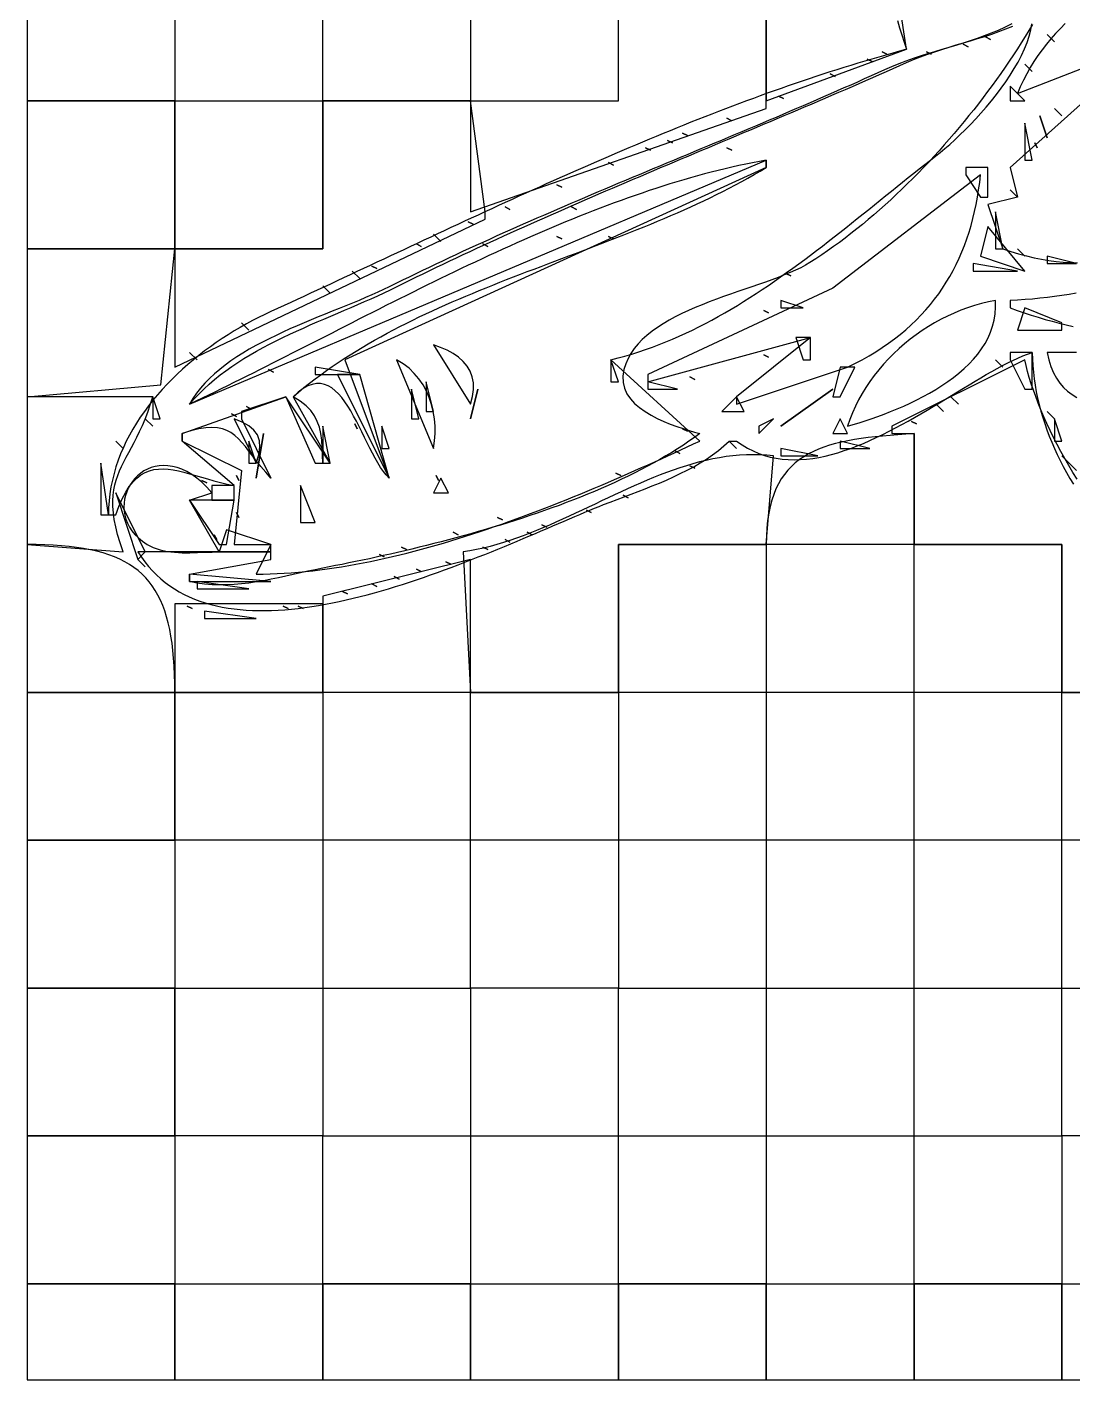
# Model space of a CAD drawing. Extents: x 0 to 320, y 0 to 433.
# Drawn here: x 0 to 141.5, y 0 to 183 of the extents above; entities that cross this region are included whole.
import ezdxf

# ---------------------------------------------------------------- set-up
doc = ezdxf.new("R2010")
doc.units = 0
for name, color, linetype in [('C139', 139, 'CONTINUOUS'), ('C147', 147, 'CONTINUOUS'), ('C157', 157, 'CONTINUOUS'), ('C167', 167, 'CONTINUOUS'), ('C168', 168, 'CONTINUOUS'), ('C178', 178, 'CONTINUOUS'), ('C237', 237, 'CONTINUOUS'), ('C250', 250, 'CONTINUOUS'), ('C251', 251, 'CONTINUOUS'), ('C252', 252, 'CONTINUOUS'), ('C253', 253, 'CONTINUOUS'), ('C254', 254, 'CONTINUOUS'), ('C37', 37, 'CONTINUOUS'), ('C47', 47, 'CONTINUOUS'), ('C59', 59, 'CONTINUOUS'), ('C7', 7, 'CONTINUOUS')]:
    doc.layers.add(name, color=color, linetype=linetype)

msp = doc.modelspace()

# ---------------------------------------------------------------- linework, layer by layer
at = {"layer": 'C139'}
for points in [[(37, 121), (37, 116), (39, 116), (37, 121)], [(55.333332, 122.333336), (55.666668, 121.666664), (55.333332, 122.333336)], [(12, 120), (15, 111), (16, 112), (12, 120)], [(23, 108), (23, 107), (30, 107), (23, 108)]]:
    msp.add_lwpolyline(points, dxfattribs=at)
at = {"layer": 'C147'}
for points in [[(73.666664, 158.666672), (74.333336, 158.333328), (73.666664, 158.666672)], [(52, 134), (52, 130), (53, 130), (52, 134)], [(88.666664, 128.666672), (89.333336, 128.333328), (88.666664, 128.666672)], [(87.666664, 125.666664), (88.333336, 125.333336), (87.666664, 125.666664)], [(25, 121), (25, 119), (28, 119), (28, 121), (25, 121)]]:
    msp.add_lwpolyline(points, dxfattribs=at)
at = {"layer": 'C157'}
for points in [[(102.666664, 149.666672), (103.333336, 149.333328), (102.666664, 149.666672)], [(32.666668, 136.666672), (33.333332, 136.333328), (32.666668, 136.666672)], [(39, 137), (39, 136), (45, 136), (39, 137)], [(30, 127), (30, 124), (31, 124), (30, 127)], [(47.666668, 111.666664), (48.333332, 111.333336), (47.666668, 111.666664)]]:
    msp.add_lwpolyline(points, dxfattribs=at)
at = {"layer": 'C167'}
for points in [[(61, 134), (60, 130), (61, 134)], [(32, 128), (31, 122), (32, 128)]]:
    msp.add_lwpolyline(points, dxfattribs=at)
at = {"layer": 'C168'}
for points in [[(55, 140), (60, 132), (60.2797, 133.0194), (60.4042, 133.973), (60.382, 134.8612), (60.2218, 135.6846), (59.9321, 136.4437), (59.5215, 137.1389), (58.9985, 137.7709), (58.3719, 138.3402), (57.6501, 138.8472), (56.8418, 139.2925), (55.9556, 139.6766), (55, 140)], [(50, 138), (55, 126), (55.1397, 127.0131), (55.2072, 128.0262), (55.2014, 129.0333), (55.1212, 130.0283), (54.9656, 131.0054), (54.7336, 131.9584), (54.424, 132.8815), (54.036, 133.7686), (53.5683, 134.6137), (53.0201, 135.4108), (52.3902, 136.154), (51.6775, 136.8373), (50.8811, 137.4546), (50, 138)], [(42, 136), (49, 122), (45, 136), (42, 136)], [(28, 130), (31, 124), (31.3598, 125.1509), (31.509, 126.1639), (31.4479, 127.0505), (31.1768, 127.8226), (30.696, 128.4918), (30.0061, 129.07), (29.1073, 129.5688), (28, 130)]]:
    msp.add_lwpolyline(points, dxfattribs=at)
at = {"layer": 'C178'}
msp.add_lwpolyline([(22, 119), (26, 113), (27, 113), (28, 119), (22, 119)], dxfattribs=at)
at = {"layer": 'C237'}
msp.add_lwpolyline([(64.666664, 158.666672), (65.333336, 158.333328), (64.666664, 158.666672)], dxfattribs=at)
at = {"layer": 'C250'}
for points in [[(129.666672, 181.666672), (130.333328, 181.333328), (129.666672, 181.666672)], [(121.666664, 179.666672), (122.333336, 179.333328), (121.666664, 179.666672)], [(126.666664, 180.666672), (127.333336, 180.333328), (126.666664, 180.666672)], [(101.666664, 173.666672), (102.333336, 173.333328), (101.666664, 173.666672)], [(94.666664, 170.666672), (95.333336, 170.333328), (94.666664, 170.666672)], [(139, 172), (140, 171), (139, 172)], [(83.666664, 166.666672), (84.333336, 166.333328), (83.666664, 166.666672)], [(86.666664, 167.666672), (87.333336, 167.333328), (86.666664, 167.666672)], [(78.666664, 164.666672), (79.333336, 164.333328), (78.666664, 164.666672)], [(71.666664, 161.666672), (72.333336, 161.333328), (71.666664, 161.666672)], [(71.666664, 154.666672), (72.333336, 154.333328), (71.666664, 154.666672)], [(52.666668, 153.666672), (53.333332, 153.333328), (52.666668, 153.666672)], [(135, 145), (134, 142), (140, 142), (140, 143), (135, 145)], [(79, 138), (79, 135), (80, 135), (79, 138)], [(110, 137), (109, 133), (110, 133), (112, 137), (110, 137)], [(54, 135), (54, 131), (55, 131), (54, 135)], [(84, 135), (84, 134), (88, 134), (84, 135)], [(17, 133), (17, 130), (18, 130), (17, 133)], [(123, 132), (124, 131), (123, 132)], [(101, 130), (99, 129), (99, 128), (101, 130)], [(139, 130), (139, 127), (140, 127), (139, 130)], [(44.333332, 129.333328), (44.666668, 128.666672), (44.333332, 129.333328)], [(79.666664, 122.666664), (80.333336, 122.333336), (79.666664, 122.666664)], [(23.666666, 121.666664), (24.333334, 121.333336), (23.666666, 121.666664)], [(28.333334, 122.333336), (28.666666, 121.666664), (28.333334, 122.333336)], [(28.333334, 117.333336), (28.666666, 116.666664), (28.333334, 117.333336)], [(63.666668, 116.666664), (64.333336, 116.333336), (63.666668, 116.666664)], [(57.666668, 114.666664), (58.333332, 114.333336), (57.666668, 114.666664)], [(50.666668, 112.666664), (51.333332, 112.333336), (50.666668, 112.666664)], [(21.666666, 104.666664), (22.333334, 104.333336), (21.666666, 104.666664)], [(34.666668, 104.666664), (35.333332, 104.333336), (34.666668, 104.666664)], [(24, 104), (24, 103), (31, 103), (24, 104)]]:
    msp.add_lwpolyline(points, dxfattribs=at)
at = {"layer": 'C251'}
for points in [[(138, 182), (139, 181), (138, 182)], [(115.666664, 179.666672), (116.333336, 179.333328), (115.666664, 179.666672)], [(135, 178), (136, 177), (135, 178)], [(137, 171), (138, 168), (137, 171)], [(88.666664, 168.666672), (89.333336, 168.333328), (88.666664, 168.666672)], [(94.666664, 166.666672), (95.333336, 166.333328), (94.666664, 166.666672)], [(127, 164), (127, 163), (129, 160), (130, 160), (130, 164), (127, 164)], [(133, 161), (134, 160), (133, 161)], [(59.666668, 156.666672), (60.333332, 156.333328), (59.666668, 156.666672)], [(55, 155), (56, 154), (55, 155)], [(78.666664, 154.666672), (79.333336, 154.333328), (78.666664, 154.666672)], [(61.666668, 153.666672), (62.333332, 153.333328), (61.666668, 153.666672)], [(128, 151), (128, 150), (134, 150), (128, 151)], [(99.666664, 144.666672), (100.333336, 144.333328), (99.666664, 144.666672)], [(102, 146), (102, 145), (105, 145), (102, 146)], [(29, 143), (30, 142), (29, 143)], [(22, 139), (23, 138), (22, 139)], [(131, 138), (132, 137), (131, 138)], [(89.666664, 135.666672), (90.333336, 135.333328), (89.666664, 135.666672)], [(125, 133), (126, 132), (125, 133)], [(16, 130), (17, 129), (16, 130)], [(27.666666, 130.666672), (28.333334, 130.333328), (27.666666, 130.666672)], [(29.666666, 131.666672), (30.333334, 131.333328), (29.666666, 131.666672)], [(138, 131), (139, 130), (138, 131)], [(40, 129), (40, 124), (41, 124), (40, 129)], [(48, 129), (48, 126), (49, 126), (48, 129)], [(95, 127), (96, 126), (95, 127)], [(110, 127), (110, 126), (114, 126), (110, 127)], [(10, 124), (10, 117), (11, 117), (10, 124)], [(141, 124), (142, 123), (141, 124)], [(56, 122), (55, 120), (57, 120), (56, 122)], [(69.666664, 115.666664), (70.333336, 115.333336), (69.666664, 115.666664)], [(25.333334, 114.333336), (25.666666, 113.666664), (25.333334, 114.333336)], [(27, 115), (26, 112), (33, 112), (33, 113), (27, 115)], [(22, 109), (22, 108), (33, 108), (22, 109)], [(52.666668, 109.666664), (53.333332, 109.333336), (52.666668, 109.666664)], [(42.666668, 106.666664), (43.333332, 106.333336), (42.666668, 106.666664)]]:
    msp.add_lwpolyline(points, dxfattribs=at)
at = {"layer": 'C252'}
for points in [[(133.2519, 183.4165), (132.322, 182.9684), (131.3861, 182.5535), (130.4446, 182.168), (129.498, 181.8077), (128.5469, 181.4689), (127.5917, 181.1474), (126.633, 180.8394), (125.6713, 180.5409), (124.7071, 180.248), (123.7409, 179.9566), (122.7732, 179.6629), (121.8045, 179.3628), (120.8353, 179.0524), (119.8661, 178.7277), (118.8975, 178.3849), (117.9299, 178.0199), (116.9639, 177.6287), (116, 177.2075), (115.0899, 176.7949), (114.1787, 176.3842), (113.2665, 175.9752), (112.3532, 175.5679), (111.439, 175.1621), (110.5238, 174.7579), (109.6077, 174.3551), (108.6907, 173.9538), (107.773, 173.5538), (106.8544, 173.155), (105.935, 172.7575), (105.015, 172.3612), (104.0942, 171.9659), (103.1728, 171.5716), (102.2508, 171.1783), (101.3282, 170.7859), (100.4051, 170.3944), (99.4815, 170.0036), (98.5574, 169.6135), (97.6329, 169.2241), (96.708, 168.8353), (95.7828, 168.447), (94.8572, 168.0591), (93.9314, 167.6716), (93.0053, 167.2845), (92.079, 166.8977), (91.1526, 166.511), (90.226, 166.1245), (89.2994, 165.7381), (88.3727, 165.3517), (87.4459, 164.9653), (86.5192, 164.5787), (85.5926, 164.192), (84.666, 163.805), (83.7396, 163.4178), (82.8133, 163.0302), (81.8873, 162.6421), (80.9615, 162.2536), (80.036, 161.8645), (79.1108, 161.4749), (78.1859, 161.0845), (77.2614, 160.6934), (76.3374, 160.3016), (75.4138, 159.9088), (74.4908, 159.5151), (73.5683, 159.1205), (72.6463, 158.7248), (71.725, 158.3279), (70.8043, 157.9299), (69.8843, 157.5307), (68.965, 157.1301), (68.0465, 156.7282), (67.1288, 156.3249), (66.212, 155.9201), (65.296, 155.5137), (64.3809, 155.1057), (63.4668, 154.696), (62.5536, 154.2845), (61.6415, 153.8713), (60.7304, 153.4562), (59.8205, 153.0392), (58.9116, 152.6201), (58.004, 152.199), (57.0975, 151.7758), (56.1923, 151.3504), (55.2884, 150.9228), (54.3858, 150.4928), (53.4845, 150.0605), (52.5847, 149.6257), (51.6863, 149.1885), (50.7893, 148.7486), (49.8939, 148.3062), (49, 147.8611), (48.2429, 147.4923), (47.4545, 147.1259), (46.6376, 146.7609), (45.7948, 146.3966), (44.9288, 146.0318), (44.0421, 145.6659), (43.1374, 145.2977), (42.2175, 144.9265), (41.2848, 144.5513), (40.3422, 144.1713), (39.3922, 143.7854), (38.4375, 143.3929), (37.4808, 142.9928), (36.5247, 142.5841), (35.5718, 142.1661), (34.6248, 141.7377), (33.6864, 141.2982), (32.7592, 140.8465), (31.8459, 140.3817), (30.949, 139.9031), (30.0714, 139.4096), (29.2156, 138.9003), (28.3842, 138.3744), (27.5799, 137.8309), (26.8055, 137.269), (26.0634, 136.6877), (25.3565, 136.0861), (24.6873, 135.4633), (24.0584, 134.8184), (23.4726, 134.1506), (22.9325, 133.4588), (22.4407, 132.7422), (22, 132), (100, 165), (100, 164), (43, 138), (49, 122), (48.6001, 122.4173), (48.2106, 122.9006), (47.8301, 123.4423), (47.4569, 124.0346), (47.0895, 124.6699), (46.7264, 125.3407), (46.366, 126.0393), (46.0067, 126.7581), (45.6471, 127.4894), (45.2856, 128.2256), (44.9206, 128.9591), (44.5507, 129.6822), (44.1742, 130.3874), (43.7896, 131.0669), (43.3953, 131.7132), (42.9899, 132.3187), (42.5718, 132.8757), (42.1394, 133.3765), (41.6912, 133.8136), (41.2256, 134.1793), (40.7412, 134.466), (40.2363, 134.6661), (39.7094, 134.7719), (39.159, 134.7758), (38.5835, 134.6702), (37.9814, 134.4474), (37.3511, 134.0999), (36.6912, 133.6199), (36, 133), (41, 124), (35, 133), (29, 131), (29, 130), (33, 122), (32.2872, 122.7792), (31.6452, 123.5374), (31.0619, 124.2686), (30.5248, 124.967), (30.0219, 125.6266), (29.5407, 126.2416), (29.069, 126.8061), (28.5945, 127.3142), (28.1051, 127.7601), (27.5883, 128.1378), (27.032, 128.4414), (26.4239, 128.6652), (25.7517, 128.8031), (25.0031, 128.8494), (24.1659, 128.7981), (23.2279, 128.6433), (22.1766, 128.3792), (21, 128), (21, 127), (29, 123), (28, 113), (33, 113), (31, 109), (31.9423, 109.0098), (32.8887, 109.0339), (33.839, 109.072), (34.7931, 109.1239), (35.7506, 109.1892), (36.7115, 109.2678), (37.6756, 109.3593), (38.6426, 109.4635), (39.6125, 109.5802), (40.5849, 109.709), (41.5598, 109.8497), (42.5369, 110.002), (43.516, 110.1657), (44.4971, 110.3405), (45.4798, 110.5262), (46.4639, 110.7224), (47.4494, 110.9289), (48.4361, 111.1455), (49.4236, 111.3719), (50.412, 111.6078), (51.4009, 111.8529), (52.3901, 112.107), (53.3796, 112.3698), (54.3691, 112.6411), (55.3585, 112.9206), (56.3474, 113.2081), (57.3359, 113.5032), (58.3236, 113.8057), (59.3104, 114.1153), (60.2961, 114.4318), (61.2805, 114.7549), (62.2635, 115.0843), (63.2448, 115.4199), (64.2243, 115.7612), (65.2017, 116.1081), (66.177, 116.4603), (67.1499, 116.8175), (68.1202, 117.1794), (69.0877, 117.5459), (70.0523, 117.9165), (71.0138, 118.2912), (71.9719, 118.6695), (72.9266, 119.0512), (73.8775, 119.4362), (74.8246, 119.824), (75.7677, 120.2145), (76.7065, 120.6073), (77.6409, 121.0023), (78.5706, 121.3991), (79.4956, 121.7975), (80.4156, 122.1972), (81.3304, 122.5979), (82.2399, 122.9994), (83.1439, 123.4015), (84.0421, 123.8038), (84.9345, 124.2061), (85.8207, 124.6082), (86.7007, 125.0097), (87.5742, 125.4104), (88.4411, 125.81), (89.3011, 126.2084), (90.1541, 126.6051), (91, 127), (79, 138), (79.9499, 138.2359), (80.8939, 138.4916), (81.8318, 138.7665), (82.7639, 139.0601), (83.6901, 139.3718), (84.6107, 139.7012), (85.5256, 140.0477), (86.435, 140.4108), (87.3388, 140.79), (88.2373, 141.1848), (89.1305, 141.5947), (90.0185, 142.0191), (90.9013, 142.4576), (91.7791, 142.9096), (92.652, 143.3745), (93.5199, 143.852), (94.383, 144.3414), (95.2414, 144.8423), (96.0952, 145.3541), (96.9444, 145.8763), (97.7892, 146.4084), (98.6295, 146.9499), (99.4656, 147.5003), (100.2974, 148.0591), (101.1251, 148.6256), (101.9488, 149.1995), (102.7684, 149.7802), (103.5842, 150.3672), (104.3962, 150.96), (105.2045, 151.558), (106.0091, 152.1608), (106.8102, 152.7678), (107.6078, 153.3784), (108.4021, 153.9923), (109.193, 154.6089), (109.9807, 155.2276), (110.7652, 155.8479), (111.5468, 156.4694), (112.3253, 157.0915), (113.101, 157.7137), (113.8738, 158.3354), (114.6439, 158.9563), (115.4114, 159.5756), (116.1764, 160.193), (116.9389, 160.8079), (117.6989, 161.4198), (118.4567, 162.0282), (119.2123, 162.6325), (119.9657, 163.2323), (120.7171, 163.827), (121.4665, 164.4161), (122.214, 164.9991), (122.9598, 165.5756), (123.5517, 166.0437), (124.177, 166.5637), (124.8305, 167.1321), (125.5071, 167.7455), (126.2017, 168.4005), (126.9093, 169.0937), (127.6245, 169.8216), (128.3425, 170.581), (129.058, 171.3684), (129.7659, 172.1803), (130.4612, 173.0135), (131.1387, 173.8644), (131.7932, 174.7298), (132.4197, 175.6062), (133.0132, 176.4901), (133.5683, 177.3783), (134.0801, 178.2673), (134.5434, 179.1536), (134.9532, 180.034), (135.3042, 180.905), (135.5914, 181.7632), (135.8097, 182.6052), (135.954, 183.4275)], [(136.333328, 167.333328), (136.666672, 166.666672), (136.333328, 167.333328)], [(134, 153), (135, 152), (134, 153)], [(44, 150), (45, 149), (44, 150)], [(40, 148), (41, 147), (40, 148)], [(104, 141), (105, 138), (106, 138), (106, 141), (104, 141)], [(133, 139), (133, 138), (135, 134), (136, 134), (136, 139), (133, 139)], [(138, 139), (138.2258, 137.9911), (138.5141, 137.0741), (138.8618, 136.245), (139.2659, 135.5003), (139.7232, 134.836), (140.2306, 134.2485), (140.7851, 133.7341), (141.3835, 133.2888), (142.0229, 132.9092)], [(142, 139), (138, 139)], [(94, 131), (97, 131), (96, 133), (94, 131)], [(110, 130), (109, 128), (111, 128), (110, 130)], [(119.666664, 129.666672), (120.333336, 129.333328), (119.666664, 129.666672)], [(12, 127), (13, 126), (12, 127)], [(140, 125), (141, 124), (140, 125)], [(26, 112), (22, 119), (25, 120), (24.3138, 120.7571), (23.6291, 121.4183), (22.948, 121.9871), (22.2725, 122.4673), (21.6047, 122.8626), (20.9468, 123.1765), (20.3008, 123.4128), (19.6689, 123.5752), (19.0531, 123.6673), (18.4557, 123.6928), (17.8785, 123.6554), (17.3239, 123.5588), (16.7939, 123.4066), (16.2905, 123.2025), (15.8159, 122.9502), (15.3723, 122.6534), (14.9616, 122.3158), (14.586, 121.9409), (14.2477, 121.5326), (13.9486, 121.0944), (13.691, 120.6301), (13.4769, 120.1433), (13.3084, 119.6377), (13.1877, 119.117), (13.1168, 118.5849), (13.0978, 118.045), (13.1329, 117.501), (13.2242, 116.9566), (13.3737, 116.4154), (13.5836, 115.8812), (13.8559, 115.3576), (14.1928, 114.8483), (14.5964, 114.357), (15.0688, 113.8874), (15.612, 113.443), (16.2283, 113.0277), (17.0762, 112.5977), (17.9906, 112.2869), (18.9575, 112.0777), (19.9626, 111.9528), (20.9917, 111.8948), (22.0305, 111.8864), (23.065, 111.91), (24.0808, 111.9485), (25.0639, 111.9842), (26, 112)], [(89.666664, 123.666664), (90.333336, 123.333336), (89.666664, 123.666664)], [(80.666664, 119.666664), (81.333336, 119.333336), (80.666664, 119.666664)], [(64.666664, 113.666664), (65.333336, 113.333336), (64.666664, 113.666664)], [(61.666668, 112.666664), (62.333332, 112.333336), (61.666668, 112.666664)], [(15, 111), (16, 110), (15, 111)], [(49.666668, 108.666664), (50.333332, 108.333336), (49.666668, 108.666664)], [(46.666668, 107.666664), (47.333332, 107.333336), (46.666668, 107.666664)], [(36.666668, 104.666664), (37.333332, 104.333336), (36.666668, 104.666664)]]:
    msp.add_lwpolyline(points, dxfattribs=at)
at = {"layer": 'C253'}
for points in [[(117.7683, 183.8731), (118.0499, 182.9045), (118.3489, 181.9361), (118.6655, 180.9679), (119, 180), (118.0558, 179.7444), (117.1117, 179.484), (116.1677, 179.2187), (115.2237, 178.9486), (114.2798, 178.6739), (113.3361, 178.3944), (112.3924, 178.1105), (111.4489, 177.822), (110.5055, 177.5291), (109.5622, 177.2319), (108.6191, 176.9304), (107.6762, 176.6246), (106.7335, 176.3148), (105.791, 176.0009), (104.8486, 175.683), (103.9065, 175.3612), (102.9647, 175.0355), (102.0231, 174.7061), (101.0817, 174.373), (100.1406, 174.0362), (99.1998, 173.6959), (98.2593, 173.3522), (97.3191, 173.005), (96.3792, 172.6544), (95.4397, 172.3006), (94.5004, 171.9436), (93.5616, 171.5835), (92.6231, 171.2203), (91.685, 170.8542), (90.7473, 170.4851), (89.81, 170.1132), (88.8731, 169.7386), (87.9367, 169.3612), (87.0007, 168.9813), (86.0651, 168.5988), (85.13, 168.2138), (84.1954, 167.8264), (83.2613, 167.4367), (82.3277, 167.0447), (81.3946, 166.6505), (80.462, 166.2543), (79.53, 165.8559), (78.5985, 165.4556), (77.6676, 165.0535), (76.7373, 164.6494), (75.8075, 164.2437), (74.8784, 163.8362), (73.9499, 163.4272), (73.0219, 163.0166), (72.0947, 162.6045), (71.1681, 162.1911), (70.2421, 161.7763), (69.3168, 161.3603), (68.3923, 160.9431), (67.4684, 160.5247), (66.5452, 160.1054), (65.6227, 159.6851), (64.701, 159.2639), (63.78, 158.8419), (62.8598, 158.4191), (61.9404, 157.9957), (61.0218, 157.5717), (60.1039, 157.1471), (59.1869, 156.7221), (58.2706, 156.2967), (57.3553, 155.871), (56.4407, 155.445), (55.527, 155.0189), (54.6142, 154.5927), (53.7023, 154.1664), (52.7913, 153.7402), (51.8812, 153.3141), (50.9719, 152.8883), (50.0637, 152.4626), (49.1564, 152.0373), (48.25, 151.6125), (47.3446, 151.188), (46.4402, 150.7642), (45.5367, 150.341), (44.6343, 149.9184), (43.7329, 149.4967), (42.8325, 149.0757), (41.9332, 148.6557), (41.0349, 148.2367), (40.1377, 147.8187), (39.2416, 147.4019), (38.3466, 146.9862), (37.4526, 146.5718), (36.5598, 146.1588), (35.6681, 145.7472), (34.7776, 145.3371), (33.8882, 144.9285), (33, 144.5216), (32.1674, 144.1309), (31.3347, 143.7207), (30.503, 143.291), (29.6736, 142.8422), (28.8475, 142.3744), (28.0259, 141.888), (27.21, 141.3832), (26.4009, 140.8602), (25.5998, 140.3194), (24.8078, 139.7608), (24.0261, 139.1849), (23.2558, 138.5918), (22.4982, 137.9817), (21.7542, 137.355), (21.0252, 136.7119), (20.3122, 136.0527), (19.6164, 135.3775), (18.939, 134.6866), (18.2812, 133.9803), (17.6439, 133.2589), (17.0285, 132.5225), (16.4361, 131.7714), (15.8679, 131.006), (15.3249, 130.2263), (14.8083, 129.4327), (14.3194, 128.6255), (13.8592, 127.8048), (13.4289, 126.971), (13.0297, 126.1242), (12.6627, 125.2647), (12.3291, 124.3928), (12.03, 123.5087), (11.7666, 122.6127), (11.54, 121.705), (11.3514, 120.7859), (11.2019, 119.8555), (11.0928, 118.9143), (11.0251, 117.9623), (11, 117), (12, 117), (12.4306, 118.1651), (12.879, 119.1873), (13.3455, 120.0743), (13.8305, 120.8336), (14.3344, 121.4729), (14.8575, 122), (15.4003, 122.4223), (15.9631, 122.7477), (16.5463, 122.9836), (17.1503, 123.1379), (17.7754, 123.218), (18.4221, 123.2318), (19.0907, 123.1868), (19.7816, 123.0906), (20.4951, 122.951), (21.2317, 122.7755), (21.9917, 122.5718), (22.7756, 122.3477), (23.5836, 122.1106), (24.4162, 121.8684), (25.2738, 121.6285), (26.1567, 121.3987), (27.0653, 121.1866), (28, 121), (21, 127), (21, 128), (35, 133), (39, 124), (40, 124), (39.982, 125.0997), (39.9441, 126.1321), (39.8699, 127.1008), (39.7429, 128.0095), (39.5468, 128.8619), (39.2652, 129.6617), (38.8816, 130.4125), (38.3797, 131.118), (37.743, 131.782), (36.9552, 132.4081), (36, 133), (36.7273, 133.6198), (37.4647, 134.2271), (38.212, 134.8221), (38.9688, 135.4052), (39.7348, 135.9766), (40.51, 136.5367), (41.2939, 137.0858), (42.0864, 137.6241), (42.8872, 138.1519), (43.6961, 138.6697), (44.5128, 139.1776), (45.337, 139.6759), (46.1685, 140.165), (47.0071, 140.6452), (47.8525, 141.1168), (48.7045, 141.58), (49.5627, 142.0352), (50.4271, 142.4826), (51.2972, 142.9227), (52.1729, 143.3556), (53.0539, 143.7816), (53.94, 144.2012), (54.8309, 144.6145), (55.7264, 145.0219), (56.6261, 145.4237), (57.53, 145.8201), (58.4376, 146.2116), (59.3489, 146.5983), (60.2634, 146.9806), (61.181, 147.3588), (62.1014, 147.7331), (63.0244, 148.104), (63.9497, 148.4716), (64.8771, 148.8364), (65.8063, 149.1985), (66.7371, 149.5583), (67.6692, 149.9161), (68.6023, 150.2722), (69.5363, 150.6269), (70.4709, 150.9804), (71.4057, 151.3332), (72.3407, 151.6855), (73.2755, 152.0376), (74.2098, 152.3897), (75.1435, 152.7423), (76.0763, 153.0956), (77.0078, 153.4499), (77.938, 153.8055), (78.8665, 154.1627), (79.7931, 154.5218), (80.7175, 154.8831), (81.6394, 155.2469), (82.5587, 155.6135), (83.4751, 155.9832), (84.3883, 156.3564), (85.2981, 156.7333), (86.2043, 157.1141), (87.1065, 157.4993), (88.0045, 157.8891), (88.8981, 158.2839), (89.7871, 158.6838), (90.6712, 159.0893), (91.55, 159.5006), (92.4235, 159.918), (93.2913, 160.3418), (94.1532, 160.7724), (95.0089, 161.21), (95.8583, 161.6549), (96.7009, 162.1075), (97.5367, 162.5679), (98.3653, 163.0366), (99.1864, 163.5139), (100, 164), (100, 165), (99.0768, 164.8309), (98.1522, 164.6518), (97.2262, 164.4626), (96.2989, 164.2638), (95.3702, 164.0553), (94.4403, 163.8374), (93.5091, 163.6102), (92.5769, 163.374), (91.6436, 163.1289), (90.7093, 162.8751), (89.774, 162.6128), (88.8378, 162.3421), (87.9008, 162.0632), (86.963, 161.7763), (86.0244, 161.4816), (85.0853, 161.1793), (84.1455, 160.8695), (83.2051, 160.5524), (82.2643, 160.2282), (81.323, 159.897), (80.3814, 159.5591), (79.4394, 159.2146), (78.4972, 158.8638), (77.5548, 158.5067), (76.6122, 158.1435), (75.6696, 157.7745), (74.7269, 157.3998), (73.7843, 157.0195), (72.8417, 156.634), (71.8993, 156.2432), (70.9572, 155.8475), (70.0152, 155.447), (69.0736, 155.0419), (68.1324, 154.6323), (67.1917, 154.2184), (66.2514, 153.8004), (65.3117, 153.3786), (64.3726, 152.9529), (63.4341, 152.5238), (62.4965, 152.0912), (61.5595, 151.6554), (60.6235, 151.2166), (59.6883, 150.775), (58.7541, 150.3306), (57.821, 149.8838), (56.8889, 149.4347), (55.9579, 148.9834), (55.0282, 148.5301), (54.0997, 148.0751), (53.1725, 147.6184), (52.2467, 147.1603), (51.3223, 146.701), (50.3994, 146.2405), (49.478, 145.7792), (48.5583, 145.3172), (47.6402, 144.8546), (46.7238, 144.3916), (45.8092, 143.9285), (44.8965, 143.4653), (43.9856, 143.0023), (43.0767, 142.5397), (42.1698, 142.0775), (41.265, 141.6161), (40.3623, 141.1555), (39.4618, 140.696), (38.5635, 140.2377), (37.6675, 139.7808), (36.7739, 139.3255), (35.8827, 138.872), (34.994, 138.4204), (34.1078, 137.9709), (33.2242, 137.5238), (32.3433, 137.0791), (31.4651, 136.637), (30.5896, 136.1978), (29.717, 135.7615), (28.8472, 135.3285), (27.9804, 134.8988), (27.1166, 134.4727), (26.2558, 134.0502), (25.3982, 133.6317), (24.5437, 133.2172), (23.6925, 132.807), (22.8445, 132.4012), (22, 132), (22.6184, 132.7151), (23.2663, 133.4052), (23.9423, 134.0715), (24.6449, 134.7148), (25.3727, 135.3362), (26.1241, 135.9366), (26.8977, 136.5171), (27.6921, 137.0786), (28.5057, 137.6222), (29.3372, 138.1488), (30.1849, 138.6594), (31.0476, 139.155), (31.9236, 139.6366), (32.8116, 140.1052), (33.7101, 140.5618), (34.6175, 141.0074), (35.5325, 141.443), (36.4535, 141.8696), (37.3792, 142.2881), (38.308, 142.6996), (39.2384, 143.1051), (40.1691, 143.5055), (41.0985, 143.9019), (42.0251, 144.2952), (42.9476, 144.6864), (43.8644, 145.0766), (44.774, 145.4666), (45.6751, 145.8576), (46.566, 146.2505), (47.4455, 146.6463), (48.3119, 147.046), (49.1639, 147.4506), (50, 147.8611), (50.8958, 148.3073), (51.793, 148.7513), (52.6918, 149.1929), (53.5919, 149.6323), (54.4934, 150.0694), (55.3962, 150.5045), (56.3003, 150.9374), (57.2057, 151.3683), (58.1123, 151.7971), (59.0201, 152.2241), (59.929, 152.6491), (60.8391, 153.0723), (61.7504, 153.4937), (62.6626, 153.9133), (63.5759, 154.3312), (64.4902, 154.7475), (65.4055, 155.1622), (66.3217, 155.5753), (67.2388, 155.987), (68.1567, 156.3972), (69.0755, 156.806), (69.9951, 157.2134), (70.9155, 157.6196), (71.8366, 158.0245), (72.7583, 158.4283), (73.6808, 158.8308), (74.6039, 159.2323), (75.5276, 159.6328), (76.4518, 160.0322), (77.3766, 160.4307), (78.3018, 160.8283), (79.2276, 161.2251), (80.1538, 161.6211), (81.0803, 162.0163), (82.0073, 162.4109), (82.9345, 162.8048), (83.8621, 163.1981), (84.7899, 163.5909), (85.7179, 163.9832), (86.6462, 164.375), (87.5746, 164.7665), (88.5032, 165.1576), (89.4318, 165.5485), (90.3605, 165.9391), (91.2892, 166.3295), (92.218, 166.7197), (93.1467, 167.1099), (94.0753, 167.5001), (95.0038, 167.8903), (95.9322, 168.2805), (96.8604, 168.6708), (97.7885, 169.0613), (98.7162, 169.4521), (99.6437, 169.843), (100.5709, 170.2344), (101.4978, 170.626), (102.4243, 171.0181), (103.3504, 171.4107), (104.2761, 171.8037), (105.2013, 172.1974), (106.1259, 172.5916), (107.0501, 172.9866), (107.9737, 173.3822), (108.8966, 173.7786), (109.819, 174.1759), (110.7406, 174.574), (111.6616, 174.973), (112.5818, 175.373), (113.5013, 175.774), (114.4199, 176.1761), (115.3377, 176.5793), (116.2547, 176.9837), (117.1707, 177.3893), (118.0858, 177.7962), (119, 178.2044), (119.9448, 178.6094), (120.8958, 178.9848), (121.8521, 179.3349), (122.8124, 179.6639), (123.7759, 179.9762), (124.7413, 180.2761), (125.7078, 180.5678), (126.6742, 180.8557), (127.6395, 181.1441), (128.6026, 181.4372), (129.5624, 181.7394), (130.5181, 182.055), (131.4684, 182.3883), (132.4123, 182.7435), (133.3489, 183.1251)], [(136.0424, 183.3565), (135.5451, 182.5316), (135.0359, 181.7053), (134.5148, 180.8779), (133.9823, 180.0498), (133.4385, 179.2215), (132.8836, 178.3933), (132.3178, 177.5657), (131.7415, 176.7391), (131.1549, 175.9139), (130.5581, 175.0906), (129.9514, 174.2695), (129.335, 173.451), (128.7092, 172.6356), (128.0742, 171.8237), (127.4303, 171.0157), (126.7777, 170.212), (126.1165, 169.413), (125.4471, 168.6192), (124.7697, 167.8309), (124.0845, 167.0487), (123.3917, 166.2728), (122.6916, 165.5037), (121.9845, 164.7418), (121.2704, 163.9876), (120.5498, 163.2415), (119.8227, 162.5038), (119.0896, 161.775), (118.3504, 161.0555), (117.6056, 160.3457), (116.8554, 159.646), (116.0999, 158.9569), (115.3395, 158.2788), (114.5743, 157.612), (113.8046, 156.957), (113.0306, 156.3143), (112.2525, 155.6841), (111.4706, 155.067), (110.6852, 154.4634), (109.8964, 153.8736), (109.1045, 153.2981), (108.3097, 152.7373), (107.5122, 152.1916), (106.7124, 151.6615), (105.9104, 151.1473), (105.3162, 150.7956), (104.6683, 150.453), (103.9707, 150.118), (103.2277, 149.7892), (102.4435, 149.4653), (101.6222, 149.1448), (100.768, 148.8263), (99.8852, 148.5084), (98.9779, 148.1897), (98.0503, 147.8689), (97.1067, 147.5445), (96.151, 147.2152), (95.1877, 146.8795), (94.2209, 146.536), (93.2547, 146.1834), (92.2933, 145.8202), (91.341, 145.445), (90.4019, 145.0565), (89.4802, 144.6533), (88.5801, 144.2339), (87.7058, 143.7969), (86.8616, 143.341), (86.0514, 142.8648), (85.2797, 142.3668), (84.5505, 141.8457), (83.868, 141.3), (83.2365, 140.7284), (82.66, 140.1295), (82.1429, 139.5018), (81.6893, 138.844), (81.3034, 138.1547), (80.9894, 137.4324), (80.7515, 136.6759), (80.6052, 135.7682), (80.6366, 134.9211), (80.8289, 134.1323), (81.1652, 133.3996), (81.6288, 132.721), (82.2029, 132.0942), (82.8705, 131.517), (83.615, 130.9873), (84.4196, 130.503), (85.2673, 130.0618), (86.1415, 129.6617), (87.0253, 129.3003), (87.9018, 128.9756), (88.7544, 128.6854), (89.5661, 128.4275), (90.3203, 128.1997), (91, 128), (90.2806, 127.4778), (89.5436, 126.9639), (88.7895, 126.458), (88.019, 125.9602), (87.2326, 125.4703), (86.4308, 124.9884), (85.6142, 124.5143), (84.7833, 124.0481), (83.9388, 123.5895), (83.0812, 123.1387), (82.211, 122.6954), (81.3288, 122.2597), (80.4352, 121.8315), (79.5307, 121.4108), (78.6159, 120.9974), (77.6913, 120.5913), (76.7576, 120.1924), (75.8152, 119.8008), (74.8647, 119.4162), (73.9068, 119.0388), (72.9418, 118.6683), (71.9705, 118.3048), (70.9934, 117.9481), (70.0109, 117.5983), (69.0238, 117.2552), (68.0325, 116.9188), (67.0377, 116.5891), (66.0398, 116.2659), (65.0394, 115.9493), (64.0372, 115.6391), (63.0335, 115.3353), (62.0291, 115.0378), (61.0245, 114.7466), (60.0202, 114.4616), (59.0168, 114.1828), (58.0149, 113.9101), (57.0149, 113.6433), (56.0176, 113.3826), (55.0234, 113.1277), (54.0329, 112.8787), (53.0466, 112.6355), (52.0652, 112.398), (51.0891, 112.1661), (50.119, 111.9399), (49.1554, 111.7191), (48.1988, 111.5039), (47.2499, 111.2941), (46.3091, 111.0896), (45.3771, 110.8904), (44.4544, 110.6965), (43.5415, 110.5077), (42.6391, 110.3241), (41.7476, 110.1455), (40.8677, 109.9718), (40, 109.8032), (38.9968, 109.602), (37.9958, 109.389), (36.9967, 109.1687), (35.9991, 108.9455), (35.0027, 108.7239), (34.0071, 108.5082), (33.012, 108.3029), (32.0171, 108.1125), (31.0219, 107.9413), (30.0262, 107.7939), (29.0296, 107.6746), (28.0318, 107.5878), (27.0324, 107.5381), (26.0311, 107.5298), (25.0275, 107.5675), (24.0214, 107.6554), (23.0123, 107.7981), (22, 108), (22, 109), (33, 111), (33, 112), (15, 112), (15.4613, 111.3076), (15.9458, 110.6513), (16.4531, 110.0305), (16.9825, 109.4444), (17.5335, 108.8926), (18.1055, 108.3743), (18.6979, 107.8889), (19.3103, 107.4358), (19.9419, 107.0144), (20.5923, 106.624), (21.2609, 106.264), (21.9472, 105.9338), (22.6505, 105.6327), (23.3703, 105.3602), (24.1061, 105.1155), (24.8572, 104.8981), (25.6232, 104.7073), (26.4034, 104.5425), (27.1973, 104.403), (28.0043, 104.2883), (28.8239, 104.1977), (29.6555, 104.1306), (30.4985, 104.0863), (31.3524, 104.0642), (32.2166, 104.0637), (33.0906, 104.0842), (33.9737, 104.125), (34.8655, 104.1855), (35.7653, 104.265), (36.6726, 104.363), (37.5869, 104.4788), (38.5075, 104.6117), (39.4339, 104.7613), (40.3656, 104.9267), (41.3019, 105.1074), (42.2424, 105.3028), (43.1864, 105.5122), (44.1334, 105.7349), (45.0828, 105.9705), (46.0341, 106.2182), (46.9867, 106.4774), (47.94, 106.7475), (48.8936, 107.0278), (49.8467, 107.3177), (50.7988, 107.6167), (51.7495, 107.9239), (52.6981, 108.2389), (53.644, 108.5611), (54.5867, 108.8896), (55.5257, 109.224), (56.4603, 109.5637), (57.39, 109.9079), (58.3143, 110.256), (59.2325, 110.6075), (60.1442, 110.9616), (61.0487, 111.3178), (61.9455, 111.6755), (62.8341, 112.0339), (63.7138, 112.3925), (64.5841, 112.7507), (65.4444, 113.1077), (66.2942, 113.463), (67.1329, 113.816), (67.96, 114.166), (68.7748, 114.5124), (69.5769, 114.8546), (70.3656, 115.1918), (71.1404, 115.5236), (71.9008, 115.8493), (72.6461, 116.1682), (73.3758, 116.4797), (74.0894, 116.7831), (74.7863, 117.078), (75.4658, 117.3635), (76.1275, 117.6392), (76.7708, 117.9043), (77.3952, 118.1582), (78, 118.4004), (78.9049, 118.7544), (79.8274, 119.1076), (80.7642, 119.462), (81.7119, 119.8198), (82.6673, 120.1829), (83.627, 120.5535), (84.5878, 120.9337), (85.5464, 121.3255), (86.4994, 121.7311), (87.4436, 122.1524), (88.3756, 122.5917), (89.2923, 123.0509), (90.1902, 123.5322), (91.0661, 124.0377), (91.9167, 124.5693), (92.7387, 125.1293), (93.5287, 125.7197), (94.2836, 126.3425), (95, 127), (96, 127), (96.7286, 126.4928), (97.4699, 126.0472), (98.2235, 125.6612), (98.9886, 125.3328), (99.7646, 125.0602), (100.551, 124.8412), (101.347, 124.6741), (102.1521, 124.5569), (102.9657, 124.4876), (103.7871, 124.4643), (104.6158, 124.4851), (105.4511, 124.548), (106.2924, 124.6511), (107.139, 124.7925), (107.9904, 124.9701), (108.846, 125.1822), (109.7051, 125.4266), (110.5671, 125.7016), (111.4314, 126.0051), (112.2974, 126.3352), (113.1645, 126.69), (114.032, 127.0676), (114.8993, 127.4659), (115.7659, 127.8832), (116.631, 128.3173), (117.4941, 128.7664), (118.3546, 129.2286), (119.2118, 129.7018), (120.0652, 130.1843), (120.9141, 130.674), (121.7579, 131.1689), (122.5959, 131.6672), (123.4277, 132.167), (124.2524, 132.6662), (125.0696, 133.1629), (125.8786, 133.6552), (126.6788, 134.1412), (127.4696, 134.6189), (128.2504, 135.0864), (129.0205, 135.5418), (129.7793, 135.983), (130.5263, 136.4082), (131.2607, 136.8154), (131.982, 137.2028), (132.6896, 137.5682), (133.3829, 137.9099), (134.0611, 138.2259), (134.7238, 138.5141), (135.3703, 138.7728), (136, 139), (136.0244, 138.0971), (136.0759, 137.1995), (136.1541, 136.3071), (136.2583, 135.42), (136.3883, 134.5381), (136.5433, 133.6614), (136.7231, 132.79), (136.927, 131.9239), (137.1546, 131.0631), (137.4054, 130.2076), (137.6789, 129.3574), (137.9746, 128.5125), (138.2921, 127.6729), (138.6308, 126.8387), (138.9903, 126.0098), (139.3701, 125.1863), (139.7696, 124.3682), (140.1885, 123.5555), (140.6261, 122.7482), (141.0821, 121.9462), (141.556, 121.1497)], [(133, 175), (133, 173), (135, 173), (133, 175)], [(84, 136), (84, 135), (106, 141), (96, 133), (96, 132), (111, 137), (112.0019, 137.4935), (112.9715, 138.0045), (113.9091, 138.5328), (114.815, 139.0783), (115.6896, 139.641), (116.5332, 140.2206), (117.3462, 140.8172), (118.129, 141.4307), (118.8818, 142.0609), (119.605, 142.7078), (120.299, 143.3713), (120.9641, 144.0513), (121.6008, 144.7477), (122.2092, 145.4603), (122.7898, 146.1892), (123.343, 146.9343), (123.869, 147.6954), (124.3682, 148.4724), (124.841, 149.2653), (125.2878, 150.0739), (125.7088, 150.8982), (126.1044, 151.7381), (126.475, 152.5936), (126.821, 153.4644), (127.1426, 154.3505), (127.4402, 155.2519), (127.7142, 156.1683), (127.9649, 157.0999), (128.1927, 158.0464), (128.3979, 159.0077), (128.5809, 159.9838), (128.742, 160.9747), (128.8816, 161.98), (129, 163), (109, 147.702927), (84, 136)], [(131, 158), (131, 153), (132, 153), (131, 158)], [(138, 152), (138, 151), (142, 151), (138, 152)], [(111, 129), (111.7665, 129.2243), (112.5618, 129.4679), (113.3819, 129.731), (114.2231, 130.0139), (115.0816, 130.3168), (115.9535, 130.64), (116.835, 130.9836), (117.7224, 131.3479), (118.6119, 131.7332), (119.4996, 132.1397), (120.3817, 132.5677), (121.2545, 133.0173), (122.1141, 133.4889), (122.9567, 133.9826), (123.7786, 134.4987), (124.5759, 135.0375), (125.3448, 135.5992), (126.0815, 136.1839), (126.7823, 136.7921), (127.4432, 137.4238), (128.0606, 138.0795), (128.6306, 138.7591), (129.1493, 139.4632), (129.6131, 140.1918), (130.0181, 140.9451), (130.3604, 141.7236), (130.6364, 142.5273), (130.8421, 143.3566), (130.9738, 144.2116), (131.0277, 145.0927), (131, 146), (130.0559, 145.8161), (129.1163, 145.5923), (128.1827, 145.3296), (127.2565, 145.0288), (126.3391, 144.6911), (125.4321, 144.3173), (124.5368, 143.9086), (123.6546, 143.4658), (122.7871, 142.9901), (121.9356, 142.4823), (121.1017, 141.9435), (120.2867, 141.3746), (119.492, 140.7768), (118.7192, 140.1508), (117.9697, 139.4978), (117.2449, 138.8188), (116.5463, 138.1147), (115.8752, 137.3866), (115.2332, 136.6353), (114.6217, 135.862), (114.0421, 135.0676), (113.4958, 134.2531), (112.9844, 133.4195), (112.5093, 132.5679), (112.0718, 131.6991), (111.6734, 130.8141), (111.3157, 129.9141), (111, 129)], [(102, 129), (109, 134), (102, 129)], [(75.666664, 117.666664), (76.333336, 117.333336), (75.666664, 117.666664)], [(67.666664, 114.666664), (68.333336, 114.333336), (67.666664, 114.666664)], [(56.666668, 110.666664), (57.333332, 110.333336), (56.666668, 110.666664)]]:
    msp.add_lwpolyline(points, dxfattribs=at)
at = {"layer": 'C254'}
for points in [[(20, 193), (20, 173), (40, 173), (40, 193)], [(60, 193), (60, 173), (80, 173), (80, 193)], [(100, 193), (100, 173), (119, 180), (117, 193), (100, 193)], [(0, 173), (0, 153), (20, 153), (20, 173), (0, 173)], [(40, 173), (40, 153), (20, 153), (20, 137), (62, 157), (62, 158), (60, 173), (40, 173)], [(142.0715, 121.8254), (141.4964, 122.7627), (140.9377, 123.7049), (140.3965, 124.6501), (139.8735, 125.5967), (139.3698, 126.5428), (138.8864, 127.4867), (138.424, 128.4267), (137.9837, 129.3609), (137.5665, 130.2876), (137.1731, 131.2051), (136.8046, 132.1115), (136.4619, 133.0052), (136.146, 133.8843), (135.8577, 134.7471), (135.598, 135.5918), (135.3679, 136.4167), (135.1682, 137.22), (135, 138), (117, 129)], [(0, 133), (0, 113), (13, 112), (12.5913, 113.2161), (12.2588, 114.3451), (11.9984, 115.3938), (11.8063, 116.3689), (11.6787, 117.2773), (11.6116, 118.1258), (11.6011, 118.9212), (11.6435, 119.6703), (11.7347, 120.38), (11.8709, 121.0569), (12.0482, 121.708), (12.2627, 122.34), (12.5106, 122.9598), (12.788, 123.5741), (13.0909, 124.1898), (13.4155, 124.8137), (13.7579, 125.4526), (14.1143, 126.1132), (14.4806, 126.8025), (14.8532, 127.5271), (15.228, 128.294), (15.6011, 129.1099), (15.9688, 129.9817), (16.3271, 130.916), (16.6721, 131.9199), (17, 133), (0, 133)], [(117, 129), (117, 128), (120, 128), (120, 113), (140, 113), (140, 93), (160, 93)], [(59, 112), (60, 93), (80, 93), (80, 113), (100, 113), (101, 125), (100.0724, 125.0898), (99.1487, 125.1423), (98.2287, 125.1588), (97.3123, 125.1407), (96.3992, 125.0896), (95.4893, 125.0068), (94.5824, 124.8937), (93.6785, 124.7518), (92.7773, 124.5825), (91.8787, 124.3873), (90.9824, 124.1675), (90.0885, 123.9246), (89.1967, 123.6601), (88.3068, 123.3754), (87.4187, 123.0719), (86.5322, 122.751), (85.6472, 122.4141), (84.7635, 122.0628), (83.881, 121.6984), (82.9995, 121.3224), (82.1188, 120.9361), (81.2388, 120.5411), (80.3593, 120.1387), (79.4802, 119.7304), (78.6013, 119.3177), (77.7225, 118.9018), (76.8436, 118.4844), (75.9644, 118.0668), (75.0848, 117.6504), (74.2046, 117.2367), (73.3236, 116.8271), (72.4418, 116.423), (71.5589, 116.0259), (70.6748, 115.6372), (69.7894, 115.2584), (68.9024, 114.8908), (68.0138, 114.5359), (67.1233, 114.1951), (66.2308, 113.8699), (65.3361, 113.5616), (64.4392, 113.2718), (63.5397, 113.0019), (62.6377, 112.7532), (61.7328, 112.5272), (60.825, 112.3254), (59.9141, 112.1492), (59, 112)], [(102, 126), (102, 125), (107, 125), (102, 126)], [(100, 113), (100, 93), (80, 93), (80, 73), (60, 73), (60, 93), (40, 93), (40, 73), (20, 73), (20, 53), (40, 53), (40, 33), (20, 33), (20, 13), (40, 13), (40, 33), (60, 33), (60, 13), (80, 13), (80, 33), (100, 33), (100, 13), (120, 13), (120, 33), (140, 33), (140, 13), (160, 13)], [(160, 73), (140, 73), (140, 93), (120, 93), (120, 113), (100, 113)], [(20, 105), (20, 93), (40, 93), (40, 105), (20, 105)], [(0, 93), (0, 73), (20, 73), (20, 93), (0, 93)], [(100, 73), (100, 53), (120, 53), (120, 73), (100, 73)], [(0, 53), (0, 33), (20, 33), (20, 53), (0, 53)], [(160, 33), (140, 33), (140, 53), (160, 53)], [(0, 13), (0, 0), (20, 0), (20, 13), (0, 13)], [(40, 13), (40, 0), (60, 0), (60, 13), (40, 13)], [(80, 13), (80, 0), (100, 0), (100, 13), (80, 13)], [(120, 13), (120, 0), (140, 0), (140, 13), (120, 13)]]:
    msp.add_lwpolyline(points, dxfattribs=at)
at = {"layer": 'C37'}
for points in [[(113.666664, 178.666672), (114.333336, 178.333328), (113.666664, 178.666672)], [(108.666664, 176.666672), (109.333336, 176.333328), (108.666664, 176.666672)], [(99.666664, 138.666672), (100.333336, 138.333328), (99.666664, 138.666672)]]:
    msp.add_lwpolyline(points, dxfattribs=at)
at = {"layer": 'C47'}
msp.add_lwpolyline([(46.666668, 150.666672), (47.333332, 150.333328), (46.666668, 150.666672)], dxfattribs=at)
at = {"layer": 'C59'}
for points in [[(135, 170), (135, 165), (136, 165), (135, 170)], [(130, 156), (129, 152), (135, 150), (130, 156)]]:
    msp.add_lwpolyline(points, dxfattribs=at)
at = {"layer": 'C7'}
for points in [[(0, 193), (0, 173), (20, 173), (20, 153), (0, 153), (0, 133), (18.106482, 134.603394), (20, 153), (40, 153), (40, 173), (60, 173), (60, 158), (100, 172), (100, 193)], [(140.4667, 183.4978), (139.7959, 182.8179), (139.1441, 182.1221), (138.5128, 181.4089), (137.9035, 180.6772), (137.3177, 179.9256), (136.7569, 179.1529), (136.2226, 178.3577), (135.7162, 177.5388), (135.2392, 176.6949), (134.7932, 175.8246), (134.3796, 174.9267), (134, 174), (152, 181), (133, 164), (134, 160), (130, 159), (132, 153), (133.0875, 152.6385), (134.1544, 152.3178), (135.2019, 152.0368), (136.2314, 151.7949), (137.2443, 151.5911), (138.2417, 151.4247), (139.2252, 151.2948), (140.1959, 151.2006), (141.1553, 151.1412), (142.1046, 151.1159)], [(141.9482, 147.0215), (140.9808, 146.8458), (140.006, 146.6873), (139.024, 146.5453), (138.0353, 146.4192), (137.04, 146.3081), (136.0385, 146.2114), (135.0311, 146.1283), (134.0182, 146.058), (133, 146), (133, 145), (133.945, 144.6615), (134.8914, 144.3386), (135.839, 144.0312), (136.7878, 143.7394), (137.7377, 143.4631), (138.6885, 143.2024), (139.6402, 142.9572), (140.5928, 142.7276), (141.5461, 142.5135)], [(160, 93), (140, 93), (140, 113), (120, 113), (120, 128), (118.8978, 127.9275), (117.8212, 127.8507), (116.7705, 127.7675), (115.7464, 127.6762), (114.7493, 127.5749), (113.7798, 127.4616), (112.8385, 127.3344), (111.9258, 127.1916), (111.0424, 127.0312), (110.1887, 126.8513), (109.3653, 126.65), (108.5727, 126.4254), (107.8115, 126.1758), (107.0822, 125.8991), (106.3853, 125.5935), (105.7214, 125.2571), (105.091, 124.888), (104.4946, 124.4843), (103.9329, 124.0442), (103.4062, 123.5658), (102.9152, 123.0471), (102.4604, 122.4864), (102.0423, 121.8816), (101.6615, 121.231), (101.3185, 120.5326), (101.0139, 119.7846), (100.7481, 118.9851), (100.5217, 118.1321), (100.3353, 117.2238), (100.1894, 116.2583), (100.0845, 115.2338), (100.0212, 114.1483), (100, 113)], [(100, 113), (80, 113), (80, 93), (60, 93), (60, 111), (40, 106), (40, 93), (20, 93), (19.9899, 94.2229), (19.9594, 95.3995), (19.9076, 96.5305), (19.8337, 97.6165), (19.737, 98.6584), (19.6167, 99.6567), (19.472, 100.6124), (19.3022, 101.526), (19.1065, 102.3983), (18.8841, 103.2301), (18.6343, 104.022), (18.3564, 104.7748), (18.0494, 105.4892), (17.7127, 106.1659), (17.3456, 106.8057), (16.9471, 107.4093), (16.5167, 107.9774), (16.0534, 108.5107), (15.5566, 109.0099), (15.0254, 109.4758), (14.4592, 109.9091), (13.857, 110.3106), (13.2183, 110.6809), (12.5421, 111.0208), (11.8278, 111.3309), (11.0746, 111.6121), (10.2816, 111.8651), (9.4482, 112.0905), (8.5735, 112.2891), (7.6569, 112.4616), (6.6975, 112.6088), (5.6945, 112.7313), (4.6473, 112.83), (3.555, 112.9054), (2.4168, 112.9584), (1.2321, 112.9897), (0, 113), (0, 93), (20, 93), (20, 73), (0, 73), (0, 53), (20, 53), (20, 33), (0, 33), (0, 13), (20, 13), (20, 0), (40, 0), (40, 13), (60, 13), (60, 0), (80, 0), (80, 13), (100, 13), (100, 0), (120, 0), (120, 13), (140, 13), (140, 0), (160, 0)], [(100, 93), (100, 73), (80, 73), (80, 53), (60, 53), (60, 73), (40, 73), (40, 53), (60, 53), (60, 33), (80, 33), (80, 53), (100, 53), (100, 33), (120, 33), (120, 53), (140, 53), (140, 73), (120, 73), (120, 93), (100, 93)]]:
    msp.add_lwpolyline(points, dxfattribs=at)

doc.saveas('drawing.dxf')
